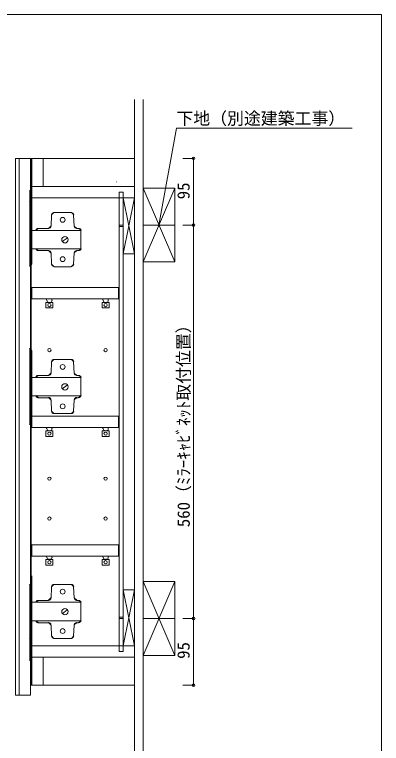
# Model space of a CAD drawing. Units: millimetres at full size, sheet at 1:6; details may follow other scales. Extents: x -1249 to 1249, y -827 to 827.
# Drawn here: x 727 to 1249, y -211 to 827 of the extents above; entities that cross this region are included whole.
import ezdxf
from ezdxf.enums import TextEntityAlignment as Align

# ---------------------------------------------------------------- set-up
doc = ezdxf.new("R2010")
doc.units = ezdxf.units.MM
doc.header["$LTSCALE"] = 6
doc.header["$PDMODE"] = 32
doc.header["$PDSIZE"] = 3.6
doc.layers.add('0-0_0', color=7, linetype='Continuous', lineweight=15)
doc.layers.add('1-0', color=7, linetype='Continuous', lineweight=15)
doc.styles.add('ＭＳ ゴシック', font='')
doc.styles.get('ＭＳ ゴシック').set_extended_font_data('MS Gothic')

msp = doc.modelspace()

# ---------------------------------------------------------------- linework, layer by layer
at = {"layer": '0-0_0', "lineweight": 18}
msp.add_lwpolyline([(-1249.379, -826.86), (1248.863, -826.86), (1248.863, 826.506), (-1249.379, 826.506)], close=True, dxfattribs=at)
at = {"layer": '1-0'}
for p, q in [((897.437, 705.7), (897.437, -427.601)), ((909.937, 705.7), (909.937, 589.678)), ((749.433, 621.871), (728.433, 621.871)), ((728.433, 621.871), (728.433, -142.129)), ((733.433, 621.871), (733.433, -142.129)), ((749.433, 607.871), (749.433, 621.871)), ((749.433, 621.871), (749.433, -142.129)), ((751.437, 581.875), (751.437, 621.871)), ((767.437, 581.875), (767.437, 621.871)), ((897.437, 576.875), (897.437, 621.871)), ((897.437, 606.875), (897.437, -98.129)), ((897.437, 591.875), (897.437, 486.875)), ((897.437, 581.875), (751.437, 581.875)), ((751.437, 565.875), (751.437, 581.875)), ((871.539, 588.375), (872.048, 588.375)), ((909.937, 589.678), (909.937, -427.601)), ((881.437, 573.862), (881.437, -79.96)), ((954.937, 579.375), (909.937, 474.375)), ((909.937, 579.375), (954.937, 474.375)), ((897.437, 565.875), (751.437, 565.875)), ((897.437, 565.875), (881.437, 485.875)), ((897.437, 485.875), (881.437, 565.875)), ((881.437, 526.875), (875.937, 526.875)), ((881.437, 524.875), (875.937, 524.875)), ((909.937, 526.875), (954.937, 526.875)), ((897.437, 485.875), (881.437, 485.875)), ((909.937, 474.375), (954.937, 474.375)), ((751.501, 437.963), (751.501, 421.963)), ((874.924, 437.963), (751.501, 437.963)), ((775.884, 416.868), (776.976, 416.868)), ((855.949, 416.868), (857.041, 416.868)), ((751.501, 254.906), (751.501, 238.906)), ((874.924, 254.906), (751.501, 254.906)), ((775.884, 233.811), (776.976, 233.811)), ((855.949, 233.811), (857.041, 233.811)), ((751.501, 71.849), (751.501, 55.849)), ((874.924, 71.849), (751.501, 71.849)), ((775.884, 50.754), (776.976, 50.754)), ((855.949, 50.754), (857.041, 50.754)), ((954.937, 19.371), (909.937, -85.629)), ((909.937, 19.371), (954.937, -85.629)), ((881.437, -72.129), (897.437, 7.871)), ((897.437, 7.041), (897.437, -82.959)), ((881.437, -31.129), (875.937, -31.129)), ((881.437, -33.129), (875.937, -33.129)), ((909.937, -33.129), (954.937, -33.129)), ((881.437, -79.96), (875.937, -79.96)), ((765.393, -88.129), (751.437, -88.129)), ((897.437, -88.129), (751.501, -88.129)), ((751.501, -88.129), (751.501, -128.129)), ((767.501, -88.129), (767.501, -128.129)), ((909.937, -85.629), (954.937, -85.629)), ((897.437, -128.129), (897.437, -98.129)), ((749.433, -142.129), (728.433, -142.129)), ((749.433, -141.129), (749.433, -142.129))]:
    msp.add_line(p, q, dxfattribs=at)
at = {"layer": '1-0', "color": 4, "lineweight": 9}
for p, q in [((981.449, 621.871), (966.222, 621.871)), ((981.449, 621.871), (981.449, 536.875)), ((981.449, 526.875), (966.222, 526.875)), ((981.449, -33.129), (966.222, -33.129)), ((981.449, -128.129), (966.222, -128.129))]:
    msp.add_line(p, q, dxfattribs=at)
at = {"layer": '1-0', "color": 8, "lineweight": 18}
for p, q in [((751.496, 557.335), (748.039, 560.792)), ((782.976, 544.779), (779.519, 541.322)), ((811.181, 541.322), (807.724, 544.779)), ((760.413, 522.215), (757.065, 519.623)), ((775.334, 522.215), (778.788, 525.516)), ((811.913, 525.516), (815.366, 522.215)), ((821.625, 519.623), (818.278, 522.215)), ((757.065, 493.146), (760.413, 490.554)), ((778.788, 487.253), (775.334, 490.554)), ((815.366, 490.554), (811.913, 487.253)), ((818.278, 490.554), (821.625, 493.146)), ((748.039, 468.341), (751.496, 471.798)), ((779.519, 471.447), (782.976, 467.99)), ((807.724, 467.99), (811.181, 471.447)), ((751.496, 347.904), (748.039, 351.361)), ((782.976, 335.712), (779.519, 332.255)), ((811.181, 332.255), (807.724, 335.712)), ((760.413, 312.784), (757.065, 310.191)), ((775.334, 312.784), (778.788, 316.085)), ((811.913, 316.085), (815.366, 312.784)), ((821.625, 310.191), (818.278, 312.784)), ((757.065, 284.079), (760.413, 281.486)), ((778.788, 278.186), (775.334, 281.486)), ((815.366, 281.486), (811.913, 278.186)), ((818.278, 281.486), (821.625, 284.079)), ((779.519, 262.016), (782.976, 258.559)), ((807.724, 258.559), (811.181, 262.016)), ((748.039, 242.91), (751.496, 246.367)), ((751.496, 11.64), (748.039, 15.098)), ((782.976, 15.449), (779.519, 11.991)), ((811.181, 11.991), (807.724, 15.449)), ((760.413, -7.479), (757.065, -10.072)), ((775.334, -7.115), (778.788, -3.815)), ((811.913, -3.815), (815.366, -7.115)), ((821.625, -10.072), (818.278, -7.479)), ((757.065, -36.184), (760.413, -38.777)), ((778.788, -42.077), (775.334, -38.777)), ((815.366, -38.777), (811.913, -42.077)), ((818.278, -38.777), (821.625, -36.184)), ((748.039, -62.353), (751.496, -58.896)), ((779.519, -57.883), (782.976, -61.341)), ((807.724, -61.341), (811.181, -57.883))]:
    msp.add_line(p, q, dxfattribs=at)
at = {"layer": '1-0', "color": 1, "lineweight": 18}
msp.add_line((875.86, 188.684), (875.86, 200.694), dxfattribs=at)
at = {"layer": '1-0'}
for points in [[(932.437, 526.875), (957.252, 664.635), (1207.072, 664.635)], [(750.437, 576.875), (750.437, 621.871), (897.437, 621.871)], [(750.437, 576.875), (750.437, -128.129), (897.437, -128.129)], [(881.437, 573.862), (875.937, 573.862), (875.937, -79.96)], [(909.937, 579.375), (954.937, 579.375), (954.937, 474.375)], [(874.924, 437.963), (874.924, 421.963), (751.501, 421.963)], [(779.887, 419.78), (779.887, 421.963), (772.609, 421.963), (772.609, 419.78)], [(859.952, 419.78), (859.952, 421.963), (852.673, 421.963), (852.673, 419.78)], [(874.924, 254.906), (874.924, 238.906), (751.501, 238.906)], [(779.887, 237.087), (779.887, 238.906), (772.609, 238.906), (772.609, 237.087)], [(859.952, 237.087), (859.952, 238.906), (852.673, 238.906), (852.673, 237.087)], [(874.924, 71.849), (874.924, 55.849), (751.501, 55.849)], [(779.887, 54.03), (779.887, 55.849), (772.609, 55.849), (772.609, 54.03)], [(859.952, 54.03), (859.952, 55.849), (852.673, 55.849), (852.673, 54.03)], [(909.937, 19.371), (954.937, 19.371), (954.937, -85.629)], [(897.437, 7.871), (881.437, 7.871), (897.437, -72.129)], [(897.437, -72.129), (751.437, -72.129), (751.437, -88.129)]]:
    msp.add_lwpolyline(points, dxfattribs=at)
at = {"layer": '1-0', "color": 8, "lineweight": 18}
for points in [[(748.897, 467.977), (748.897, 576.428), (748.897, 467.977)], [(751.496, 573.153), (751.496, 471.616), (751.496, 573.153)], [(779.519, 541.14), (778.791, 525.491), (779.519, 541.14)], [(807.542, 544.779), (782.795, 544.779), (807.542, 544.779)], [(811.545, 525.491), (810.817, 541.14), (811.545, 525.491)], [(775.152, 521.852), (760.231, 521.852), (775.152, 521.852)], [(818.096, 521.852), (815.184, 521.852), (818.096, 521.852)], [(794.804, 503.291), (801.719, 508.386), (794.804, 503.291)], [(775.152, 490.554), (760.231, 490.554), (775.152, 490.554)], [(818.096, 490.554), (815.184, 490.554), (818.096, 490.554)], [(779.519, 471.265), (778.791, 487.278), (779.519, 471.265)], [(811.545, 487.278), (810.817, 471.265), (811.545, 487.278)], [(807.542, 467.626), (782.795, 467.626), (807.542, 467.626)], [(748.897, 242.546), (748.897, 350.997), (748.897, 242.546)], [(751.496, 347.722), (751.496, 246.185), (751.496, 347.722)], [(779.519, 332.073), (778.791, 316.06), (779.519, 332.073)], [(807.542, 335.348), (782.795, 335.348), (807.542, 335.348)], [(811.545, 316.06), (810.817, 332.073), (811.545, 316.06)], [(775.152, 312.784), (760.231, 312.784), (775.152, 312.784)], [(818.096, 312.784), (815.184, 312.784), (818.096, 312.784)], [(794.804, 293.86), (801.719, 298.955), (794.804, 293.86)], [(775.152, 281.122), (760.231, 281.122), (775.152, 281.122)], [(818.096, 281.122), (815.184, 281.122), (818.096, 281.122)], [(779.519, 261.834), (778.791, 277.847), (779.519, 261.834)], [(811.545, 277.847), (810.817, 261.834), (811.545, 277.847)], [(807.542, 258.559), (782.795, 258.559), (807.542, 258.559)], [(751.496, 27.458), (751.496, -74.078), (751.496, 27.458)], [(748.897, -93.353), (748.897, 15.098), (748.897, -93.353)], [(779.519, 11.809), (778.791, -4.203), (779.519, 11.809)], [(807.542, 15.449), (782.795, 15.449), (807.542, 15.449)], [(811.545, -4.203), (810.817, 11.809), (811.545, -4.203)], [(775.152, -7.479), (760.231, -7.479), (775.152, -7.479)], [(818.096, -7.479), (815.184, -7.479), (818.096, -7.479)], [(794.804, -26.403), (801.719, -20.944), (794.804, -26.403)], [(775.152, -39.141), (760.231, -39.141), (775.152, -39.141)], [(818.096, -39.141), (815.184, -39.141), (818.096, -39.141)], [(779.519, -58.065), (778.791, -42.416), (779.519, -58.065)], [(811.545, -42.416), (810.817, -58.065), (811.545, -42.416)], [(807.542, -61.704), (782.795, -61.704), (807.542, -61.704)]]:
    msp.add_lwpolyline(points, dxfattribs=at)
at = {"layer": '1-0', "color": 4, "lineweight": 9}
msp.add_lwpolyline([(981.449, 536.875), (981.449, -43.129), (981.449, -128.129)], dxfattribs=at)
at = {"layer": '1-0', "color": 8, "lineweight": 18}
for points in [[(751.496, 519.304), (821.371, 519.304), (821.371, 493.101), (751.496, 493.101), (821.371, 493.101), (821.371, 519.304)], [(751.496, 309.873), (821.371, 309.873), (821.371, 283.67), (751.496, 283.67), (821.371, 283.67), (821.371, 309.873)], [(751.496, -10.026), (821.371, -10.026), (821.371, -36.229), (751.496, -36.229), (821.371, -36.229), (821.371, -10.026)]]:
    msp.add_lwpolyline(points, close=True, dxfattribs=at)
at = {"layer": '1-0'}
for points in [[(781.343, 416.868), (781.343, 408.862), (771.517, 408.862), (771.517, 416.868)], [(861.408, 416.868), (861.408, 408.862), (851.582, 408.862), (851.582, 416.868)], [(781.343, 233.811), (781.343, 225.805), (771.517, 225.805), (771.517, 233.811)], [(861.408, 233.811), (861.408, 225.805), (851.582, 225.805), (851.582, 233.811)], [(781.343, 50.754), (781.343, 42.748), (771.517, 42.748), (771.517, 50.754)], [(861.408, 50.754), (861.408, 42.748), (851.582, 42.748), (851.582, 50.754)]]:
    msp.add_lwpolyline(points, close=True, dxfattribs=at)
at = {"layer": '1-0', "color": 8, "lineweight": 18}
for centre, radius in [((795.35, 534.407), 3.457), ((795.35, 534.407), 3.457), ((798.625, 506.021), 4.549), ((798.625, 506.021), 4.549), ((795.35, 478.362), 3.457), ((795.35, 478.362), 3.457), ((795.35, 324.976), 3.457), ((795.35, 324.976), 3.457), ((798.625, 296.589), 4.549), ((798.625, 296.589), 4.549), ((795.35, 268.931), 3.457), ((795.35, 268.931), 3.457), ((795.35, 5.077), 3.457), ((795.35, 5.077), 3.457), ((798.625, -23.31), 4.549), ((798.625, -23.31), 4.549), ((795.35, -50.969), 3.457), ((795.35, -50.969), 3.457)]:
    msp.add_circle(centre, radius, dxfattribs=at)
at = {"layer": '1-0'}
for centre in [(776.43, 413.047), (856.495, 413.047), (776.43, 229.99), (856.495, 229.99), (776.43, 46.933), (856.495, 46.933)]:
    msp.add_circle(centre, 2.365, dxfattribs=at)
at = {"layer": '1-0', "lineweight": 18}
for centre in [(776.43, 413.047), (856.495, 413.047), (776.43, 348.995), (856.495, 348.995), (776.43, 229.99), (856.495, 229.99), (776.43, 165.938), (856.495, 165.938), (776.43, 109.165), (856.495, 109.165), (776.43, 46.933), (856.495, 46.933)]:
    msp.add_circle(centre, 2.365, dxfattribs=at)
at = {"layer": '1-0', "color": 8, "lineweight": 18}
for centre, start, end in [((748.039, 557.335), 359.99996, 90.00004), ((782.976, 541.322), 89.99996, 180.00004), ((807.724, 541.322), 359.99996, 90.00004), ((760.413, 518.758), 90, 165.52001), ((775.334, 525.673), 269.99997, 357.39629), ((815.366, 525.673), 182.60371, 270.00003), ((818.278, 518.758), 14.47999, 90), ((760.413, 494.011), 194.47999, 270), ((775.334, 487.096), 2.60371, 90.00003), ((815.366, 487.096), 89.99997, 177.39629), ((818.278, 494.011), 270, 345.52001), ((748.039, 471.798), 269.99996, 0.00004), ((782.976, 471.447), 179.99996, 270.00004), ((807.724, 471.447), 269.99996, 0.00004), ((748.039, 347.904), 359.99996, 90.00004), ((782.976, 332.255), 89.99996, 180.00004), ((807.724, 332.255), 359.99996, 90.00004), ((760.413, 309.327), 90, 165.52001), ((775.334, 316.242), 269.99997, 357.39629), ((815.366, 316.242), 182.60371, 270.00003), ((818.278, 309.327), 14.47999, 90), ((760.413, 284.944), 194.47999, 270), ((775.334, 278.029), 2.60371, 90.00003), ((815.366, 278.029), 89.99997, 177.39629), ((818.278, 284.944), 270, 345.52001), ((782.976, 262.016), 179.99996, 270.00004), ((807.724, 262.016), 269.99996, 0.00004), ((748.039, 246.367), 269.99996, 0.00004), ((748.039, 11.64), 359.99996, 90.00004), ((782.976, 11.991), 89.99996, 180.00004), ((807.724, 11.991), 359.99996, 90.00004), ((760.413, -10.936), 90, 165.52001), ((775.334, -3.658), 269.99997, 357.39629), ((815.366, -3.658), 182.60371, 270.00003), ((818.278, -10.936), 14.47999, 90), ((760.413, -35.32), 194.47999, 270), ((775.334, -42.234), 2.60371, 90.00003), ((815.366, -42.234), 89.99997, 177.39629), ((818.278, -35.32), 270, 345.52001), ((748.039, -58.896), 269.99996, 0.00004), ((782.976, -57.883), 179.99996, 270.00004), ((807.724, -57.883), 269.99996, 0.00004)]:
    msp.add_arc(centre, 3.457, start, end, dxfattribs=at)
at = {"layer": '1-0'}
for centre, start, end in [((776.066, 419.962), 180, 270), ((777.158, 419.962), 270, 360), ((856.131, 419.962), 180, 270), ((857.223, 419.962), 270, 360), ((776.066, 237.269), 180, 270), ((777.158, 237.269), 270, 360), ((856.131, 237.269), 180, 270), ((857.223, 237.269), 270, 360), ((776.066, 54.212), 180, 270), ((777.158, 54.212), 270, 360), ((856.131, 54.212), 180, 270), ((857.223, 54.212), 270, 360)]:
    msp.add_arc(centre, 3.093, start, end, dxfattribs=at)
at = {"layer": '1-0', "color": 6}
for p in [(981.449, 621.871), (981.449, 526.875), (981.449, -33.129), (981.449, -128.129)]:
    msp.add_point(p, dxfattribs=at)

# ---------------------------------------------------------------- texts
at = {"layer": '1-0', "style": 'ＭＳ ゴシック'}
msp.add_text('下地（別途建築工事）', height=17.6, dxfattribs=at).set_placement((957.252, 664.635), align=Align.BOTTOM_LEFT)
for s, p in [('95', (981.271, 563.57)), ('560（ﾐﾗｰｷｬﾋﾞﾈｯﾄ取付位置）', (981.449, 96.873)), ('95', (981.306, -90.566))]:
    msp.add_text(s, height=17.6, rotation=90, dxfattribs=at).set_placement(p, align=Align.BOTTOM_LEFT)

doc.saveas('drawing.dxf')
